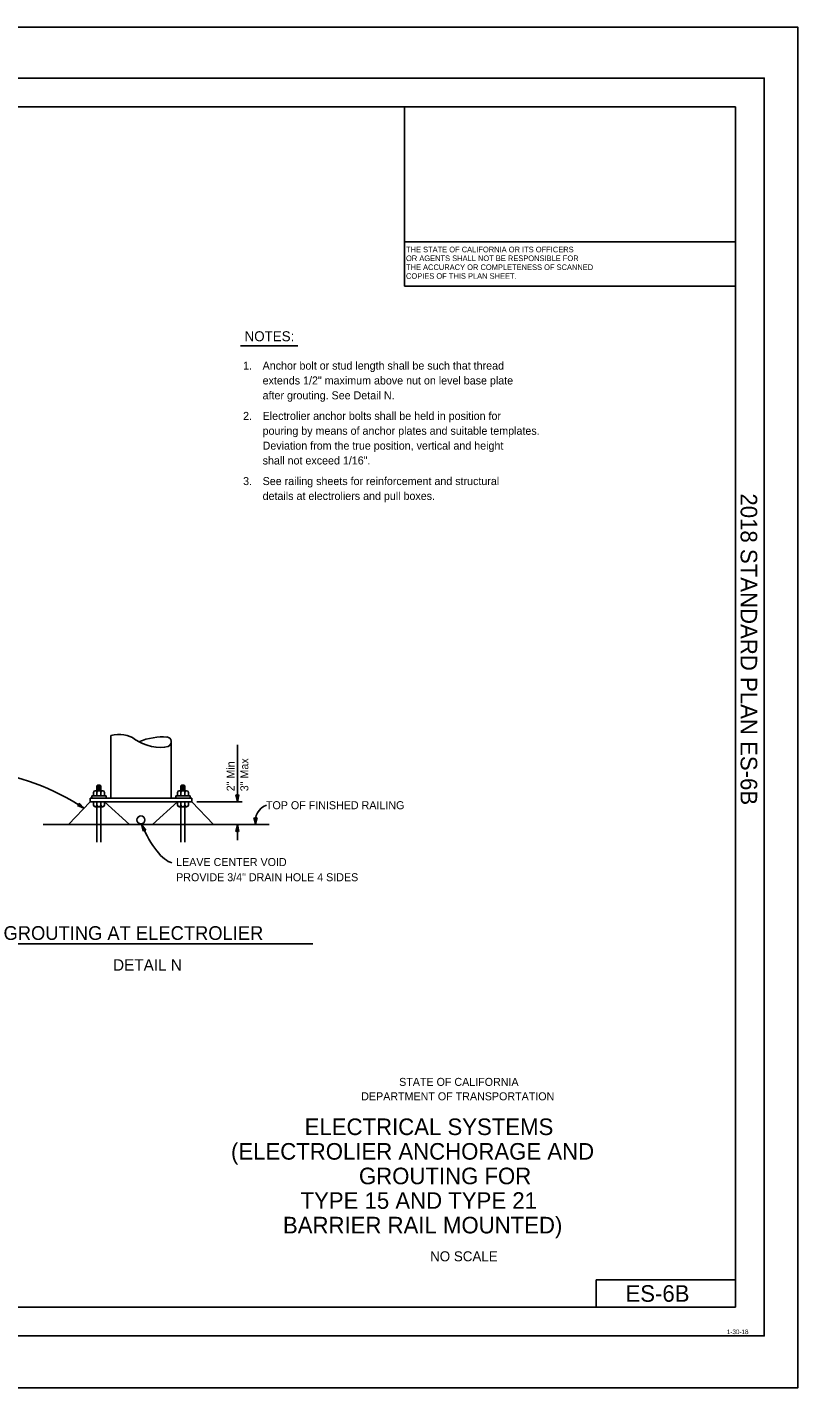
# Model space of a CAD drawing. Extents: x -894 to 866, y -476 to 714.
# Drawn here: x 191 to 866, y -476 to 714 of the extents above; entities that cross this region are included whole.
import ezdxf

# ---------------------------------------------------------------- set-up
doc = ezdxf.new("R2010")
doc.units = 0
for name, color, linetype in [('10 Sheet Format', 7, 'Continuous'), ('56 Stage 3 Anno', 7, 'Continuous'), ('57 Undefined', 7, 'Continuous'), ('60 Nongeo Data', 7, 'Continuous')]:
    doc.layers.add(name, color=color, linetype=linetype)

msp = doc.modelspace()

# ---------------------------------------------------------------- linework, layer by layer
at = {"layer": '10 Sheet Format'}
for p, q in [((-863.4, 669), (836.6, 669)), ((836.6, 669), (836.6, 669)), ((836.6, 669), (836.6, -431)), ((-813.5, 644), (811.5, 644)), ((521.6, 525.9), (521.6, 644)), ((811.5, -406), (811.5, 644)), ((811.5, 525.9), (521.6, 525.9)), ((521.6, 487.1), (521.6, 525.9)), ((811.5, 487.1), (521.6, 487.1)), ((811.6, -381.9), (689.5, -381.9)), ((689.5, -381.9), (689.5, -406)), ((-438.7, -406), (199.1, -406)), ((198.8, -406), (811.5, -406)), ((-863.4, -431), (836.6, -431)), ((836.6, -431.1), (836.6, -431.1))]:
    msp.add_line(p, q, dxfattribs=at)
for points in [[(-894, 713.6), (866, 713.6), (866, -476.4), (-894, -476.4)], [(-863.4, -431), (836.6, -431), (836.6, 669), (-863.4, 669)]]:
    msp.add_lwpolyline(points, close=True, dxfattribs=at)
at = {"layer": '56 Stage 3 Anno'}
for p, q in [((375.5, 36.2), (375.5, 85.8)), ((339.8, 36.2), (379.5, 36.2)), ((375.5, 36.2), (374.1, 42.2)), ((374.1, 42.2), (374.1, 42.2)), ((374.1, 42.2), (375.5, 41.4)), ((375.4, 37.6), (374.5, 42)), ((375.5, 39), (374.8, 41.8)), ((375.5, 40.3), (375.2, 41.6)), ((375.5, 41.4), (376.8, 42.2)), ((376.8, 42.2), (375.5, 36.2)), ((376.4, 42), (375.5, 37.6)), ((376.1, 41.8), (375.5, 39)), ((375.7, 41.6), (375.5, 40.3)), ((375.5, 36.2), (375.5, 36.2)), ((376.8, 42.2), (376.8, 42.2)), ((235.4, 32.8), (236.8, 33.4)), ((241.1, 30.6), (235.4, 32.8)), ((235.4, 32.8), (235.4, 32.8)), ((240, 31.3), (235.8, 32.9)), ((238.8, 32.1), (236.1, 33.1)), ((237.7, 32.9), (236.5, 33.3)), ((236.8, 33.4), (236.8, 35)), ((236.8, 35), (236.8, 35)), ((236.8, 35), (241.1, 30.6)), ((236.8, 34.6), (240, 31.3)), ((236.8, 34.1), (238.8, 32.1)), ((236.8, 33.8), (237.7, 32.9)), ((241.1, 30.6), (241.1, 30.6)), ((292.9, 10.3), (291.6, 16.3)), ((291.6, 16.3), (291.6, 16.3)), ((291.6, 16.3), (295.3, 11.4)), ((293.1, 10.6), (292.2, 15.1)), ((292.2, 15.1), (294.9, 11.5)), ((293.4, 11), (292.8, 13.8)), ((292.8, 13.8), (294.5, 11.5)), ((293.6, 11.3), (293.3, 12.5)), ((293.3, 12.5), (294.1, 11.5)), ((374.1, 10.2), (375.5, 16.2)), ((374.5, 10.4), (375.5, 14.8)), ((374.8, 10.7), (375.4, 13.4)), ((375.2, 10.8), (375.4, 12.1)), ((375.4, 13.4), (376.1, 10.6)), ((375.4, 12.1), (375.7, 10.9)), ((375.5, 2.4), (375.5, 16.2)), ((375.5, 16.2), (375.5, 16.2)), ((375.5, 16.2), (376.8, 10.2)), ((375.5, 14.8), (376.4, 10.4)), ((391.2, 16.2), (389.9, 22.2)), ((389.9, 22.2), (389.9, 22.2)), ((389.9, 22.2), (391.3, 21.4)), ((391.2, 17.6), (390.3, 22)), ((391.2, 19), (390.6, 21.8)), ((391.3, 20.4), (391, 21.6)), ((392.6, 22.2), (391.2, 16.2)), ((392.2, 22), (391.2, 17.6)), ((391.9, 21.8), (391.2, 19)), ((391.2, 16.2), (391.2, 16.2)), ((391.3, 21.4), (392.6, 22.2)), ((391.5, 21.6), (391.3, 20.4)), ((392.6, 22.2), (392.6, 22.2)), ((293.8, 11.6), (292.9, 10.3)), ((292.9, 10.3), (292.9, 10.3)), ((295.3, 11.4), (293.8, 11.6)), ((295.3, 11.4), (295.3, 11.4)), ((375.5, 11), (374.1, 10.2)), ((374.1, 10.2), (374.1, 10.2)), ((376.8, 10.2), (375.5, 11)), ((376.8, 10.2), (376.8, 10.2))]:
    msp.add_line(p, q, dxfattribs=at)
for centre, radius, start, end in [((125, -148), 213.1, 56.9624, 82.7962), ((406, 19.1), 15, 110.2637, 191.0536)]:
    msp.add_arc(centre, radius, start, end, dxfattribs=at)
msp.add_ellipse((305, 31.4), major_axis=(16.8, -48.4), ratio=0.349738, start_param=4.906144, end_param=6.080032, dxfattribs=at)
at = {"layer": '57 Undefined'}
for p, q in [((378.2, 435), (428.3, 435)), ((170.6, -88), (441.3, -88))]:
    msp.add_line(p, q, dxfattribs=at)
at = {"layer": '60 Nongeo Data'}
for p, q in [((264.5, 94.2), (264.5, 39.2)), ((317.5, 88.5), (317.5, 39.2)), ((252.5, 50.1), (253.1, 50.7)), ((252.5, 45.7), (252.5, 50.1)), ((256, 50.1), (252.5, 50.1)), ((256, 48.9), (252.5, 48.9)), ((256, 47.7), (252.5, 47.7)), ((255.4, 50.7), (253.1, 50.7)), ((255.1, 49.5), (253.4, 49.5)), ((255.1, 48.3), (253.4, 48.3)), ((256, 50.1), (255.4, 50.7)), ((256, 45.7), (256, 50.1)), ((326, 50.1), (326.6, 50.7)), ((326, 45.7), (326, 50.1)), ((329.5, 50.1), (326, 50.1)), ((329.5, 48.9), (326, 48.9)), ((329.5, 47.7), (326, 47.7)), ((328.9, 50.7), (326.6, 50.7)), ((328.6, 49.5), (326.9, 49.5)), ((328.6, 48.3), (326.9, 48.3)), ((329.5, 50.1), (328.9, 50.7)), ((329.5, 45.7), (329.5, 50.1)), ((227.5, 16.2), (246.5, 36.2)), ((246.5, 39.2), (335.5, 39.2)), ((246.5, 39.2), (246.5, 36.2)), ((246.5, 36.2), (335.5, 36.2)), ((248, 41.2), (260.5, 41.2)), ((248, 41.2), (248, 39.2)), ((249.5, 44.2), (249.5, 41.2)), ((249.5, 36.2), (249.5, 33.2)), ((257.5, 45.7), (251, 45.7)), ((256, 46.5), (252.5, 46.5)), ((252.5, 44.2), (252.5, 41.2)), ((252.5, 33.2), (252.5, 36.2)), ((255.1, 47.1), (253.4, 47.1)), ((255.1, 45.9), (253.4, 45.9)), ((254.5, 45.7), (254, 45.7)), ((256, 44.2), (256, 41.2)), ((256, 33.2), (256, 36.2)), ((259, 41.2), (259, 44.2)), ((281, 16.2), (259, 36.2)), ((259, 33.2), (259, 36.2)), ((260.5, 41.2), (260.5, 39.2)), ((301, 16.2), (323, 36.2)), ((317.5, 41.2), (317.5, 39.2)), ((321.5, 41.2), (334, 41.2)), ((321.5, 41.2), (321.5, 39.2)), ((323, 44.2), (323, 41.2)), ((323, 36.2), (323, 33.2)), ((331, 45.7), (324.5, 45.7)), ((329.5, 46.5), (326, 46.5)), ((326, 44.2), (326, 41.2)), ((326, 33.2), (326, 36.2)), ((328.6, 47.1), (326.9, 47.1)), ((328.6, 45.9), (326.9, 45.9)), ((328, 45.7), (327.5, 45.7)), ((329.5, 44.2), (329.5, 41.2)), ((329.5, 33.2), (329.5, 36.2)), ((332.5, 41.2), (332.5, 44.2)), ((332.5, 33.2), (332.5, 36.2)), ((334, 41.2), (334, 39.2)), ((335.5, 39.2), (335.5, 36.2)), ((354.5, 16.2), (335.5, 36.2)), ((251, 31.7), (257.5, 31.7)), ((252.5, 0.7), (252.5, 31.7)), ((254, 31.7), (254.5, 31.7)), ((256, 0.7), (256, 31.7)), ((324.5, 31.7), (331, 31.7)), ((326, 0.7), (326, 31.7)), ((327.5, 31.7), (328, 31.7)), ((329.5, 0.7), (329.5, 31.7)), ((205.5, 16.2), (403.3, 16.2))]:
    msp.add_line(p, q, dxfattribs=at)
msp.add_circle((291, 20.2), 3.5, dxfattribs=at)
for centre, radius, start, end in [((313.2, 88.5), 4.3, 291.978, 84.1233), ((251, 44.2), 1.5, 90, 180), ((251, 44.2), 1.5, 0, 90), ((254, 44.2), 1.5, 90, 180), ((254.5, 44.2), 1.5, 0, 90), ((257.5, 44.2), 1.5, 90, 180), ((257.5, 44.2), 1.5, 0, 90), ((324.5, 44.2), 1.5, 90, 180), ((324.5, 44.2), 1.5, 0, 90), ((327.5, 44.2), 1.5, 90, 180), ((328, 44.2), 1.5, 0, 90), ((331, 44.2), 1.5, 90, 180), ((331, 44.2), 1.5, 0, 90), ((251, 33.2), 1.5, 180, 270), ((251, 33.2), 1.5, 270, 0), ((254, 33.2), 1.5, 180, 270), ((254.5, 33.2), 1.5, 270, 0), ((257.5, 33.2), 1.5, 180, 270), ((257.5, 33.2), 1.5, 270, 0), ((324.5, 33.2), 1.5, 180, 270), ((324.5, 33.2), 1.5, 270, 0), ((327.5, 33.2), 1.5, 180, 270), ((328, 33.2), 1.5, 270, 0), ((331, 33.2), 1.5, 180, 270), ((331, 33.2), 1.5, 270, 0)]:
    msp.add_arc(centre, radius, start, end, dxfattribs=at)
for centre, major_axis, ratio, start_param, end_param in [((270.3, 84.8), (18.4, 0.8), 0.546257, 0.584318, 1.862507), ((299.5, 95.9), (20.7, -6.8), 0.49808, 4.134344, 5.694924), ((298.3, 78.2), (-27.1, -8), 0.454831, 3.983845, 4.921796)]:
    msp.add_ellipse(centre, major_axis=major_axis, ratio=ratio, start_param=start_param, end_param=end_param, dxfattribs=at)

# ---------------------------------------------------------------- texts
at = {"layer": '10 Sheet Format'}
for s, height, p in [('THE STATE OF CALIFORNIA OR ITS OFFICERS', 4.9, (523, 516.7)), ('OR AGENTS SHALL NOT BE RESPONSIBLE FOR', 4.9, (523, 509)), ('THE ACCURACY OR COMPLETENESS OF SCANNED', 4.9, (523, 501.2)), ('COPIES OF THIS PLAN SHEET.', 4.9, (523, 493.5)), ('STATE OF CALIFORNIA', 7, (517, -212.4)), ('DEPARTMENT OF TRANSPORTATION', 7, (483.8, -225)), ('ELECTRICAL SYSTEMS', 14.5, (434.3, -255.4)), ('(ELECTROLIER ANCHORAGE AND', 14.5, (369.8, -276.9)), ('GROUTING FOR', 14.5, (481.8, -298.4)), ('TYPE 15 AND TYPE 21', 14.5, (430.7, -319.9)), ('BARRIER RAIL MOUNTED)', 14.5, (415.3, -341.4)), ('NO SCALE', 8.75, (544.1, -365.8)), ('1-30-18', 4, (803.8, -429.5))]:
    msp.add_text(s, height=height, dxfattribs=at).set_placement(p)
msp.add_text('2018 STANDARD PLAN ES-6B', height=14.5, rotation=270, dxfattribs=at).set_placement((815.9, 305.8))
at = {"layer": '57 Undefined'}
for s, height, p in [('NOTES:', 8.75, (381.7, 438.9)), ('1.', 7, (380.4, 414.1)), ('Anchor bolt or stud length shall be such that thread', 7, (397.5, 414.1)), ('extends 1/2" maximum above nut on level base plate', 7, (397.5, 401.1)), ('after grouting. See Detail N.', 7, (397.5, 388.1)), ('2.', 7, (380.4, 370.1)), ('Electrolier anchor bolts shall be held in position for', 7, (397.5, 370.1)), ('pouring by means of anchor plates and suitable templates.', 7, (397.5, 357.1)), ('Deviation from the true position, vertical and height', 7, (397.5, 344.1)), ('shall not exceed 1/16".', 7, (397.5, 331.1)), ('3.', 7, (380.4, 313.1)), ('See railing sheets for reinforcement and structural ', 7, (397.5, 313.1)), ('details at electroliers and pull boxes.', 7, (397.5, 300.1)), ('TOP OF FINISHED RAILING', 7, (400.4, 29.6)), ('LEAVE CENTER VOID', 7, (321.8, -20.1)), ('PROVIDE 3/4" DRAIN HOLE 4 SIDES', 7, (321.8, -33.4)), ('GROUTING AT ELECTROLIER', 12, (170.7, -84.7)), ('DETAIL N', 10, (266.6, -111.6))]:
    msp.add_text(s, height=height, dxfattribs=at).set_placement(p)
for s, p in [('3" Max', (385, 45.3)), ('2" Min', (373, 45.3))]:
    msp.add_text(s, height=7, rotation=90, dxfattribs=at).set_placement(p)
at = {"layer": '60 Nongeo Data'}
msp.add_text('ES-6B', height=14.5, dxfattribs=at).set_placement((715.1, -401.2))

doc.saveas('drawing.dxf')
